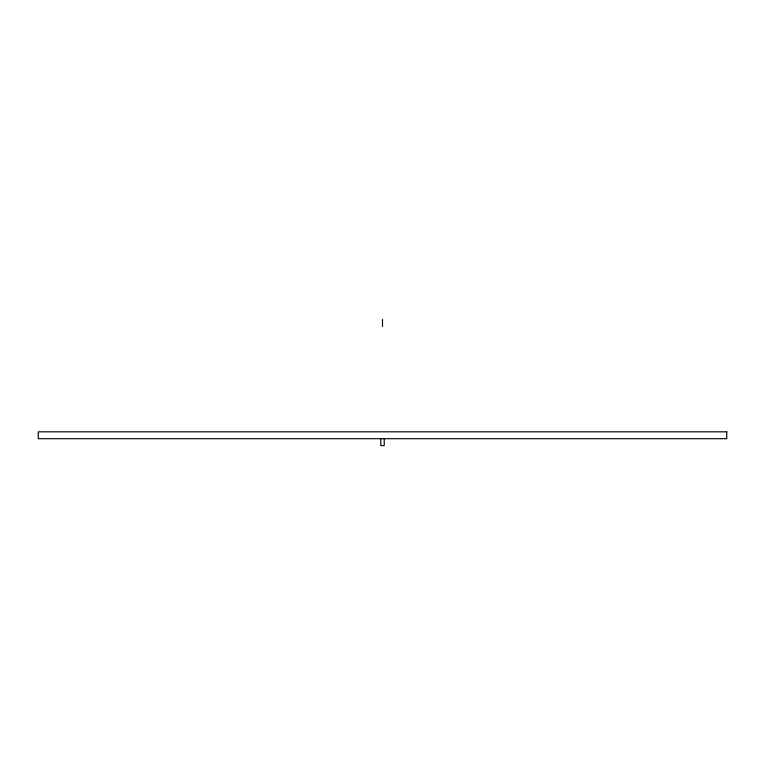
<?xml version="1.0" encoding="UTF-8"?>
<svg xmlns="http://www.w3.org/2000/svg" width="765" height="765" viewBox="0 0 765 765"><rect width="100%" height="100%" fill="white"/><g stroke="black" fill="none" stroke-linecap="round" stroke-linejoin="round"><path stroke-width="1.15" d="M384.221 438.699L384.221 445.584L380.779 445.584L380.779 438.699M382.5 319.416L382.5 326.492M726.75 431.814L38.25 431.814L38.25 438.699L726.75 438.699L726.75 431.814"/></g></svg>
